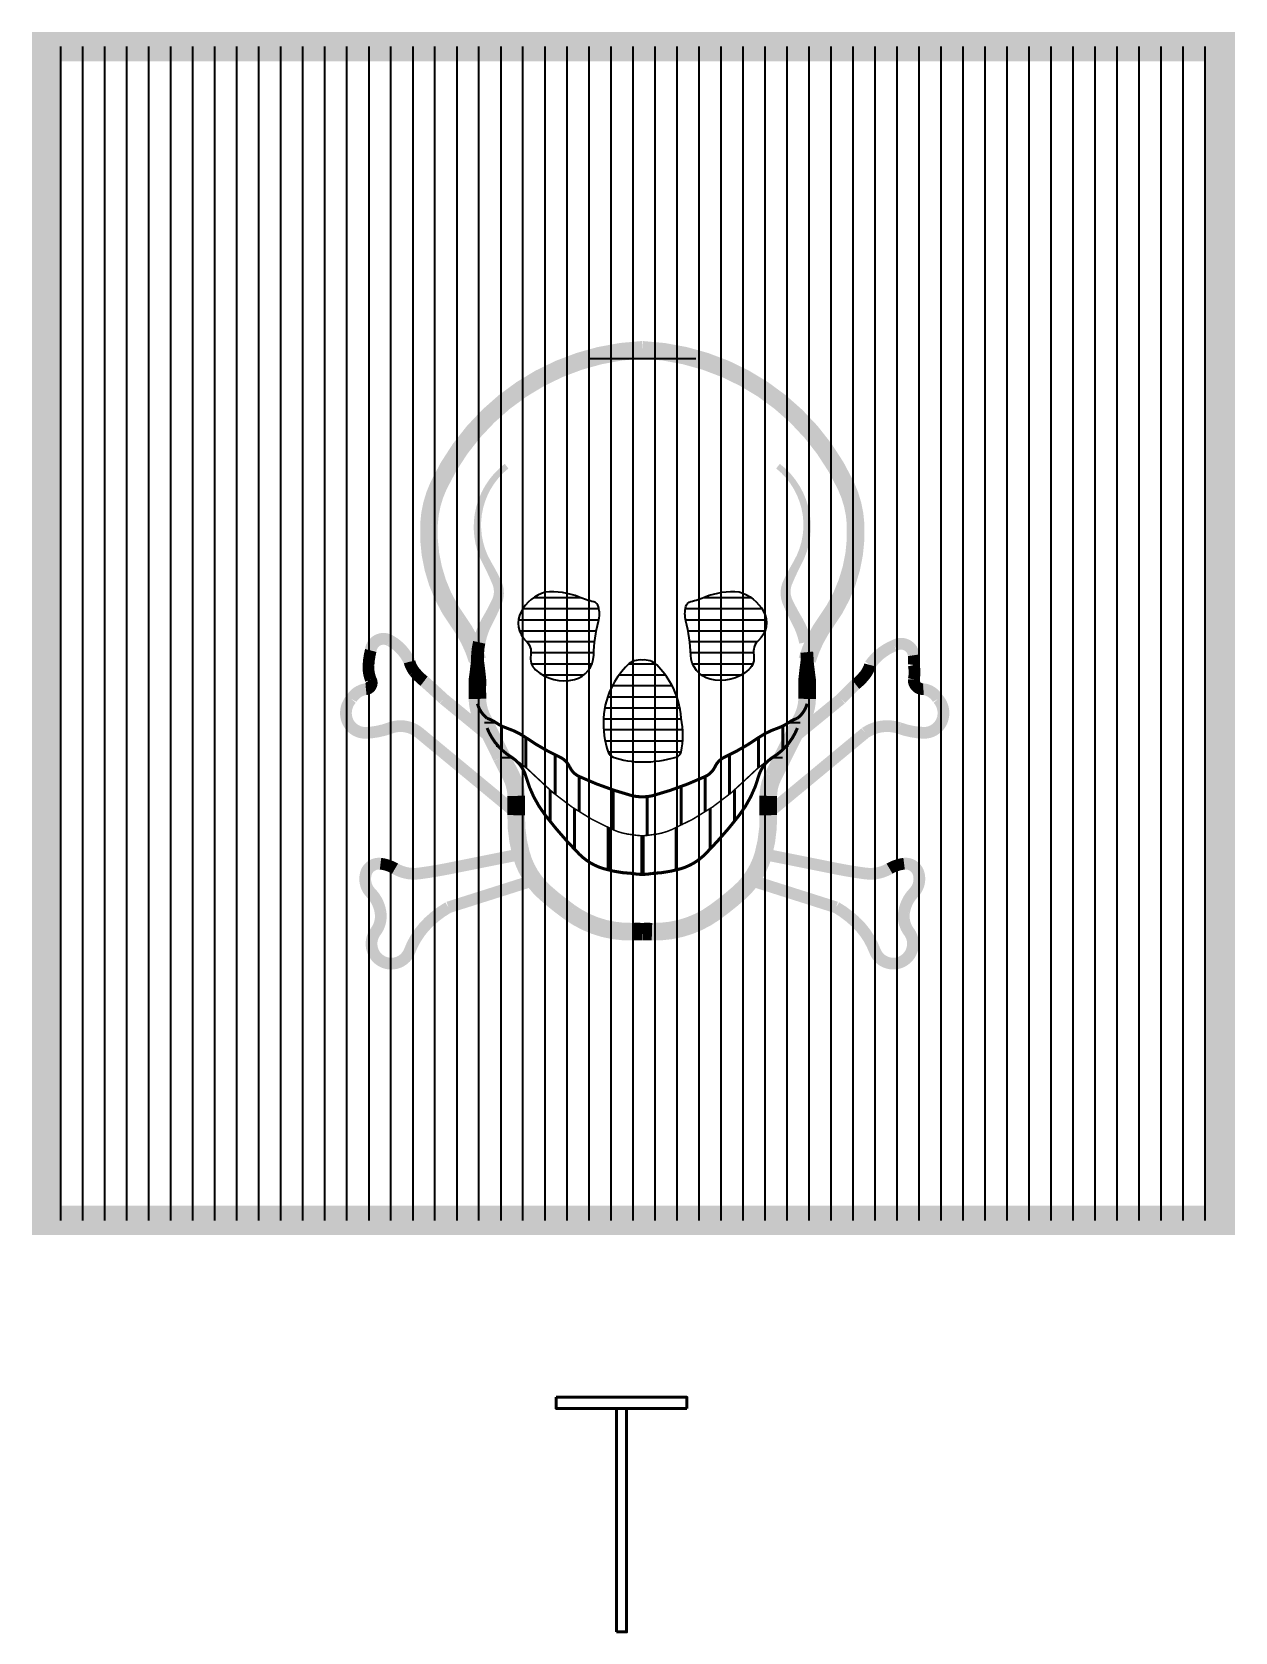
# Model space of a CAD drawing. Header units: millimetres. Extents: x -3 to 2253, y -3 to 1300.
# Drawn here: x 1199.88 to 1210.13, y 796.49 to 810.12 of the extents above; entities that cross this region are included whole.
import ezdxf

# ---------------------------------------------------------------- set-up
doc = ezdxf.new("R2010")
doc.units = ezdxf.units.MM
for name, color, linetype in [('GEEL', 2, 'Continuous'), ('TXT', 7, 'Continuous'), ('VEILIG', 7, 'Continuous')]:
    doc.layers.add(name, color=color, linetype=linetype)
doc.styles.add('ROMAND', font='romand')

# ---------------------------------------------------------------- blocks, each defined once
blk = doc.blocks.new('*X553')
at = {"color": 0}
for p, q in [((-4.875, -5), (-4.875, 5)), ((-4.688, -5), (-4.688, 5)), ((-4.5, -5), (-4.5, 5)), ((-4.313, -5), (-4.313, 5)), ((-4.125, -5), (-4.125, 5)), ((-3.938, -5), (-3.938, 5)), ((-3.75, -5), (-3.75, 5)), ((-3.563, -5), (-3.563, 5)), ((-3.375, -5), (-3.375, 5)), ((-3.188, -5), (-3.188, 5)), ((-3, -5), (-3, 5)), ((-2.813, -5), (-2.813, 5)), ((-2.625, -5), (-2.625, 5)), ((-2.438, -5), (-2.438, 5)), ((-2.25, -5), (-2.25, 5)), ((-2.063, -5), (-2.063, 5)), ((-1.875, -5), (-1.875, 5)), ((-1.688, -5), (-1.688, 5)), ((-1.5, -5), (-1.5, 5)), ((-1.313, -5), (-1.313, 5)), ((-1.125, -5), (-1.125, 5)), ((-0.938, -5), (-0.938, 5)), ((-0.75, -5), (-0.75, 5)), ((-0.563, -5), (-0.563, 5)), ((-0.375, -5), (-0.375, 5)), ((-0.188, -5), (-0.188, 5)), ((0, -5), (0, 5)), ((0.187, -5), (0.187, 5)), ((0.375, -5), (0.375, 5)), ((0.562, -5), (0.562, 5)), ((0.75, -5), (0.75, 5)), ((0.937, -5), (0.937, 5)), ((1.125, -5), (1.125, 5)), ((1.312, -5), (1.312, 5)), ((1.5, -5), (1.5, 5)), ((1.687, -5), (1.687, 5)), ((1.875, -5), (1.875, 5)), ((2.062, -5), (2.062, 5)), ((2.25, -5), (2.25, 5)), ((2.437, -5), (2.437, 5)), ((2.625, -5), (2.625, 5)), ((2.812, -5), (2.812, 5)), ((3, -5), (3, 5)), ((3.187, -5), (3.187, 5)), ((3.375, -5), (3.375, 5)), ((3.562, -5), (3.562, 5)), ((3.75, -5), (3.75, 5)), ((3.937, -5), (3.937, 5)), ((4.125, -5), (4.125, 5)), ((4.312, -5), (4.312, 5)), ((4.5, -5), (4.5, 5)), ((4.687, -5), (4.687, 5)), ((4.875, -5), (4.875, 5))]:
    blk.add_line(p, q, dxfattribs=at)
blk = doc.blocks.new('A704')
at = {"layer": 'VEILIG'}
for p, q in [((-0.379, 2.343), (0.536, 2.343)), ((-0.846, 0.306), (-0.447, 0.306)), ((0.596, 0.306), (1.006, 0.306)), ((-0.939, 0.212), (-0.29, 0.212)), ((0.446, 0.212), (1.097, 0.212)), ((-0.977, 0.118), (-0.29, 0.118)), ((-0.969, 0.024), (-0.312, 0.024)), ((0.447, 0.118), (1.134, 0.118)), ((0.469, 0.024), (1.124, 0.024)), ((-0.905, -0.069), (-0.326, -0.069)), ((0.483, -0.069), (1.059, -0.069)), ((-1.35, -0.157), (-1.324, -0.157)), ((-0.869, -0.163), (-0.334, -0.163)), ((-0.866, -0.257), (-0.349, -0.257)), ((-0.034, -0.257), (0.19, -0.257)), ((0.491, -0.163), (1.026, -0.163)), ((0.506, -0.257), (1.021, -0.257)), ((-0.775, -0.351), (-0.417, -0.351)), ((-0.117, -0.351), (0.273, -0.351)), ((0.577, -0.351), (0.927, -0.351)), ((-0.216, -0.538), (0.373, -0.538)), ((-0.176, -0.444), (0.332, -0.444)), ((-1.311, -0.657), (-1.301, -0.657)), ((-0.241, -0.632), (0.398, -0.632)), ((1.458, -0.657), (1.467, -0.657)), ((-1.267, -0.757), (-1.171, -0.757)), ((-0.252, -0.726), (0.409, -0.726)), ((1.327, -0.757), (1.424, -0.757)), ((-1.22, -0.857), (-1.217, -0.857)), ((-0.251, -0.819), (0.421, -0.819)), ((-0.238, -0.913), (0.422, -0.913)), ((1.373, -0.857), (1.376, -0.857)), ((-1.167, -0.957), (-1.151, -0.957)), ((-1.118, -1.057), (-1.03, -1.057)), ((-0.212, -1.007), (0.409, -1.007)), ((1.187, -1.057), (1.274, -1.057)), ((1.307, -0.957), (1.323, -0.957))]:
    blk.add_line(p, q, dxfattribs=at)
at = {"layer": 'VEILIG', "const_width": 0.25}
blk.add_lwpolyline([(-4.996, -5), (5.004, -5), (5.004, 5), (-4.996, 5)], close=True, dxfattribs=at)
at = {"layer": 'VEILIG'}
for points, const_width in [([(-1.326, -0.227, 0.084893), (-1.491, 0.104, -0.172466), (-1.739, 0.93, -0.097741), (-1.657, 1.26, -0.278347), (0.078, 2.417, -0.278347), (1.813, 1.26, -0.097741), (1.896, 0.93, -0.172466), (1.648, 0.104, 0.084893), (1.483, -0.227, 0.084893)], 0.15), ([(-1.161, -0.929), (-1.615, -0.557, 0.00648), (-1.781, -0.406, -0.060898), (-1.864, -0.324, -0.100388), (-1.905, -0.241, 0.163064), (-2.07, -0.061, 0.553455), (-2.235, -0.144, 0.048289), (-2.254, -0.266, 0.116297), (-2.235, -0.392, -0.553455), (-2.276, -0.474, 0.230503), (-2.4, -0.557, 0.252514), (-2.441, -0.722, 0.35238), (-2.276, -0.846, 0.081837), (-2.07, -0.805, -0.269158), (-1.822, -0.846), (-0.995, -1.53)], 0.1), ([(1.351, -0.901), (1.772, -0.557, -0.008292), (1.896, -0.433, 0.060898), (1.978, -0.35, 0.100388), (2.019, -0.268, -0.15016), (2.226, -0.103, -0.553455), (2.391, -0.185, -0.072179), (2.391, -0.268, -0.119401), (2.391, -0.392, 0.437545), (2.474, -0.474, -0.230503), (2.598, -0.557, -0.252514), (2.639, -0.722, -0.35238), (2.474, -0.846, -0.081837), (2.267, -0.805, 0.231538), (1.978, -0.846), (1.152, -1.53)], 0.1), ([(-1.326, -0.598, 0.162278), (-1.244, -0.722, -0.071068), (-1.161, -0.764, 0.071068), (-1.078, -0.805, -0.071068), (-0.913, -0.887, 0.043226), (-0.624, -1.053, -0.178176), (-0.541, -1.135, 0.178176), (-0.459, -1.218, 0.042013), (-0.004, -1.383, 0.1), (0.161, -1.383, 0.042013), (0.615, -1.218, 0.178176), (0.698, -1.135, -0.178176), (0.78, -1.053, 0.043226), (1.069, -0.887, -0.071068), (1.235, -0.805, 0.071068), (1.317, -0.764, -0.071068), (1.4, -0.722, 0.162278), (1.483, -0.598, 0.162278)], 0.0261), ([(-1.244, -0.805, 0.162278), (-1.037, -1.053, -0.188686), (-0.913, -1.218, 0.096868), (-0.748, -1.548, 0.031034), (-0.459, -1.879, 0.125401), (-0.252, -2.003, 0.062969), (-0.004, -2.044, 0.1), (0.161, -2.044, 0.062969), (0.409, -2.003, 0.125401), (0.615, -1.879, 0.031034), (0.904, -1.548, 0.096868), (1.069, -1.218, -0.188686), (1.193, -1.053, 0.162278), (1.4, -0.805)], 0.0261), ([(1.193, -1.053, 0.06029), (0.987, -1.218, -0.096744), (0.326, -1.672, -0.082397), (0.161, -1.714, -0.1), (-0.004, -1.714, -0.082397), (-0.17, -1.672, -0.096744), (-0.831, -1.218, 0.06029), (-1.037, -1.053, 0.06029)], 0.013), ([(-0.954, -1.879), (-1.574, -2.003, -0.016125), (-1.822, -2.044, -0.166667), (-2.028, -2.003, 0.103337), (-2.152, -1.961, 0.367189), (-2.276, -2.044, 0.268144), (-2.235, -2.209, -0.153843), (-2.152, -2.374, -0.204446), (-2.194, -2.54, 0.336008), (-2.194, -2.746, 0.588863), (-1.904, -2.705, -0.11221), (-1.739, -2.457, -0.057969), (-1.574, -2.333), (-0.846, -2.102)], 0.1), ([(1.111, -1.879), (1.73, -2.003, 0.016125), (1.978, -2.044, 0.166667), (2.185, -2.003, -0.103337), (2.309, -1.961, -0.367189), (2.433, -2.044, -0.268144), (2.391, -2.209, 0.153843), (2.309, -2.374, 0.204446), (2.35, -2.54, -0.336008), (2.35, -2.746, -0.588863), (2.061, -2.705, 0.11221), (1.896, -2.457, 0.057969), (1.73, -2.333), (1.003, -2.102)], 0.1)]:
    blk.add_lwpolyline(points, format="xyb", dxfattribs=dict(at, const_width=const_width))
for points in [[(-1.078, 1.426, 0.05, 0.07, 0.369924), (-1.244, 0.6, 0.07, 0.08, -0.023796), (-1.161, 0.434, 0.08, 0.09, -0.211086), (-1.161, 0.269, 0.09, 0.1, -0.023796), (-1.244, 0.104, 0.1, 0.106, 0.074261), (-1.311, -0.075, 0.11, 0.15, -0.010637)], [(1.468, -0.075, 0.106, 0.1, 0.074261), (1.4, 0.104, 0.1, 0.09, -0.023796), (1.317, 0.269, 0.09, 0.08, -0.211086), (1.317, 0.434, 0.08, 0.07, -0.023796), (1.4, 0.6, 0.07, 0.05, 0.369924), (1.235, 1.426, 0.15, 0.15, 0)], [(-1.311, -0.075, 0.106, 0.11, 0.05907), (-1.326, -0.227, 0.11, 0.15, -0.010637), (-1.326, -0.392, 0.15, 0.15, 0.010637), (-1.326, -0.557, 0.15, 0.15, 0.112321), (-1.285, -0.722, 0.15, 0.15, -0.002518), (-1.12, -1.053, 0.15, 0.15, 0.002518), (-1.037, -1.218, 0.15, 0.15, -0.112321), (-0.996, -1.383, 0.15, 0.15, -0.010637), (-0.996, -1.548, 0.15, 0.15, 0.072943), (-0.954, -1.879, 0.15, 0.15, 0.145318), (-0.748, -2.209, 0.15, 0.15, 0.024425), (-0.541, -2.374, 0.15, 0.15, 0.165179), (-0.004, -2.54, 0.15, 0.15, -0.014452), (0.078, -2.54, 0.15, 0.15, -0.014452), (0.161, -2.54, 0.15, 0.15, 0.165179), (0.698, -2.374, 0.15, 0.15, 0.024425), (0.904, -2.209, 0.15, 0.15, 0.145318), (1.111, -1.879, 0.15, 0.15, 0.072943), (1.152, -1.548, 0.15, 0.15, -0.010637), (1.152, -1.383, 0.15, 0.15, -0.112321), (1.193, -1.218, 0.15, 0.15, 0.002518), (1.276, -1.053, 0.15, 0.15, -0.002518), (1.441, -0.722, 0.15, 0.15, 0.112321), (1.483, -0.557, 0.15, 0.15, 0.010637), (1.483, -0.392, 0.15, 0.11, -0.010637), (1.483, -0.227, 0.11, 0.108, 0.026073), (1.48, -0.159, 0.1, 0.09, -0.023796)]]:
    blk.add_lwpolyline(points, format="xyseb", dxfattribs=at)
for points in [[(-0.459, 0.31, 0.123106), (-0.748, 0.352, 0.199587), (-0.954, 0.186, 0.346556), (-0.913, -0.061, -0.260998), (-0.872, -0.185, 0.260998), (-0.831, -0.309, 0.251863), (-0.5, -0.392, 0.335597), (-0.335, -0.185, -0.057427), (-0.294, 0.104, 0.129022), (-0.294, 0.228, 0.270724), (-0.335, 0.269, -0.032574)], [(0.615, 0.313, -0.123106), (0.904, 0.354, -0.199587), (1.111, 0.189, -0.346556), (1.069, -0.059, 0.260998), (1.028, -0.183, -0.260998), (0.987, -0.307, -0.251863), (0.656, -0.389, -0.335597), (0.491, -0.183, 0.057427), (0.45, 0.106, -0.129022), (0.45, 0.23, -0.270724), (0.491, 0.272, 0.032574)], [(0.409, -0.722, 0.112118), (0.326, -0.433, 0.071068), (0.202, -0.268, 0.236068), (0.078, -0.227, 0.236068), (-0.046, -0.268, 0.071068), (-0.17, -0.433, 0.112118), (-0.252, -0.722, 0.098765), (-0.211, -1.011, 0.227092), (-0.17, -1.053, 0.087039), (0.078, -1.094, 0.074874), (0.367, -1.053, 0.227092), (0.409, -1.011, 0.099768)]]:
    blk.add_lwpolyline(points, format="xyb", close=True, dxfattribs=at)
at = {"layer": 'VEILIG', "const_width": 0.0261}
for points in [[(-1.12, -0.788), (-1.12, -0.989)], [(1.276, -0.788), (1.276, -0.989)], [(-0.913, -0.887), (-0.913, -1.142)], [(1.069, -0.887), (1.069, -1.142)], [(-0.665, -1.369), (-0.665, -1.033)], [(0.822, -1.033), (0.822, -1.369)], [(-0.459, -1.218), (-0.459, -1.519)], [(0.615, -1.218), (0.615, -1.519)], [(-0.707, -1.601), (-0.707, -1.334)], [(-0.17, -1.333), (-0.17, -1.672)], [(0.409, -1.304), (0.409, -1.634)], [(0.863, -1.601), (0.863, -1.334)], [(-0.5, -1.836), (-0.5, -1.492)], [(0.119, -1.383), (0.119, -1.714)], [(0.656, -1.836), (0.656, -1.492)], [(-0.211, -2.014), (-0.211, -1.654)], [(0.076, -1.721), (0.076, -2.051)], [(0.087, -1.721), (0.087, -2.051)], [(0.367, -2.014), (0.367, -1.654)]]:
    blk.add_lwpolyline(points, dxfattribs=at)
at = {"layer": 'GEEL'}
blk.add_blockref('*X553', (0, 0), dxfattribs=at)
at = {"layer": 'TXT', "style": 'ROMAND'}
blk.add_text('T', height=2, dxfattribs=at).set_placement((-0.827, -8.506))

msp = doc.modelspace()

# ---------------------------------------------------------------- block references
msp.add_blockref('A704', (1205, 805))

doc.saveas('drawing.dxf')
